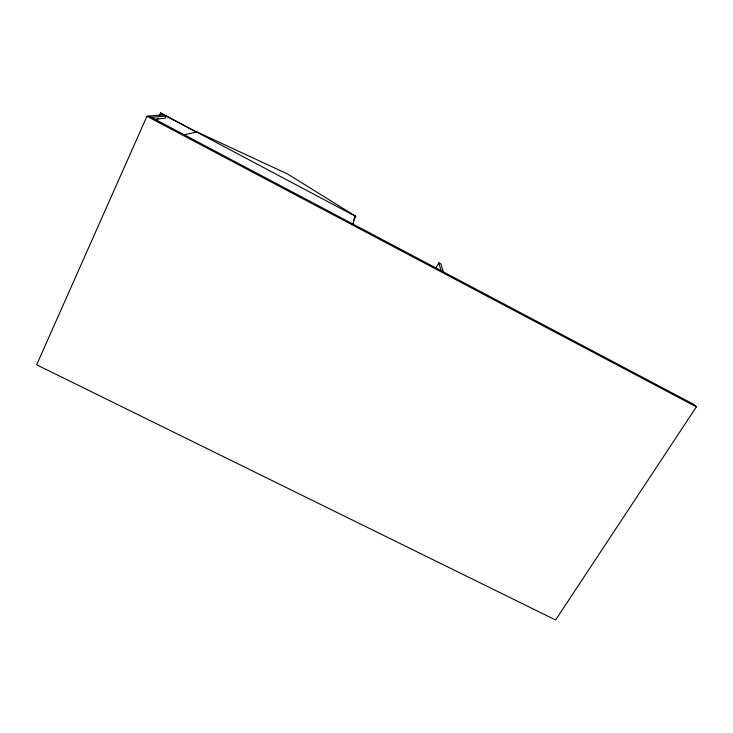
<?xml version="1.0" encoding="UTF-8"?>
<svg xmlns="http://www.w3.org/2000/svg" width="733" height="733" viewBox="0 0 733 733"><rect width="100%" height="100%" fill="white"/><g stroke="black" fill="none" stroke-linecap="round" stroke-linejoin="round"><path stroke-width="1.1" d="M352.94 224.051L355.212 216.153L160.784 113.019L159.574 115.108M163.926 114.715L146.948 116.263L36.65 364.796L555.605 619.981L696.35 406.879L694.078 404.552L148.891 116.089M157.265 120.267L158.191 118.205M159.849 115.108L160.784 113.019M354.158 218.177L355.212 216.153L355.771 216.299L353.663 220.349M435.594 268.635L438.81 262.826L440.945 263.953L443.3 271.87M184.203 134.771L196.975 131.913L287.629 174.033L355.771 216.299M154.489 119.314L165.154 118.178L166.171 115.915L151.291 117.353M146.948 116.263L696.35 406.879M160.5 113.038L196.93 132.361M438.81 262.826L441.064 270.688"/></g></svg>
